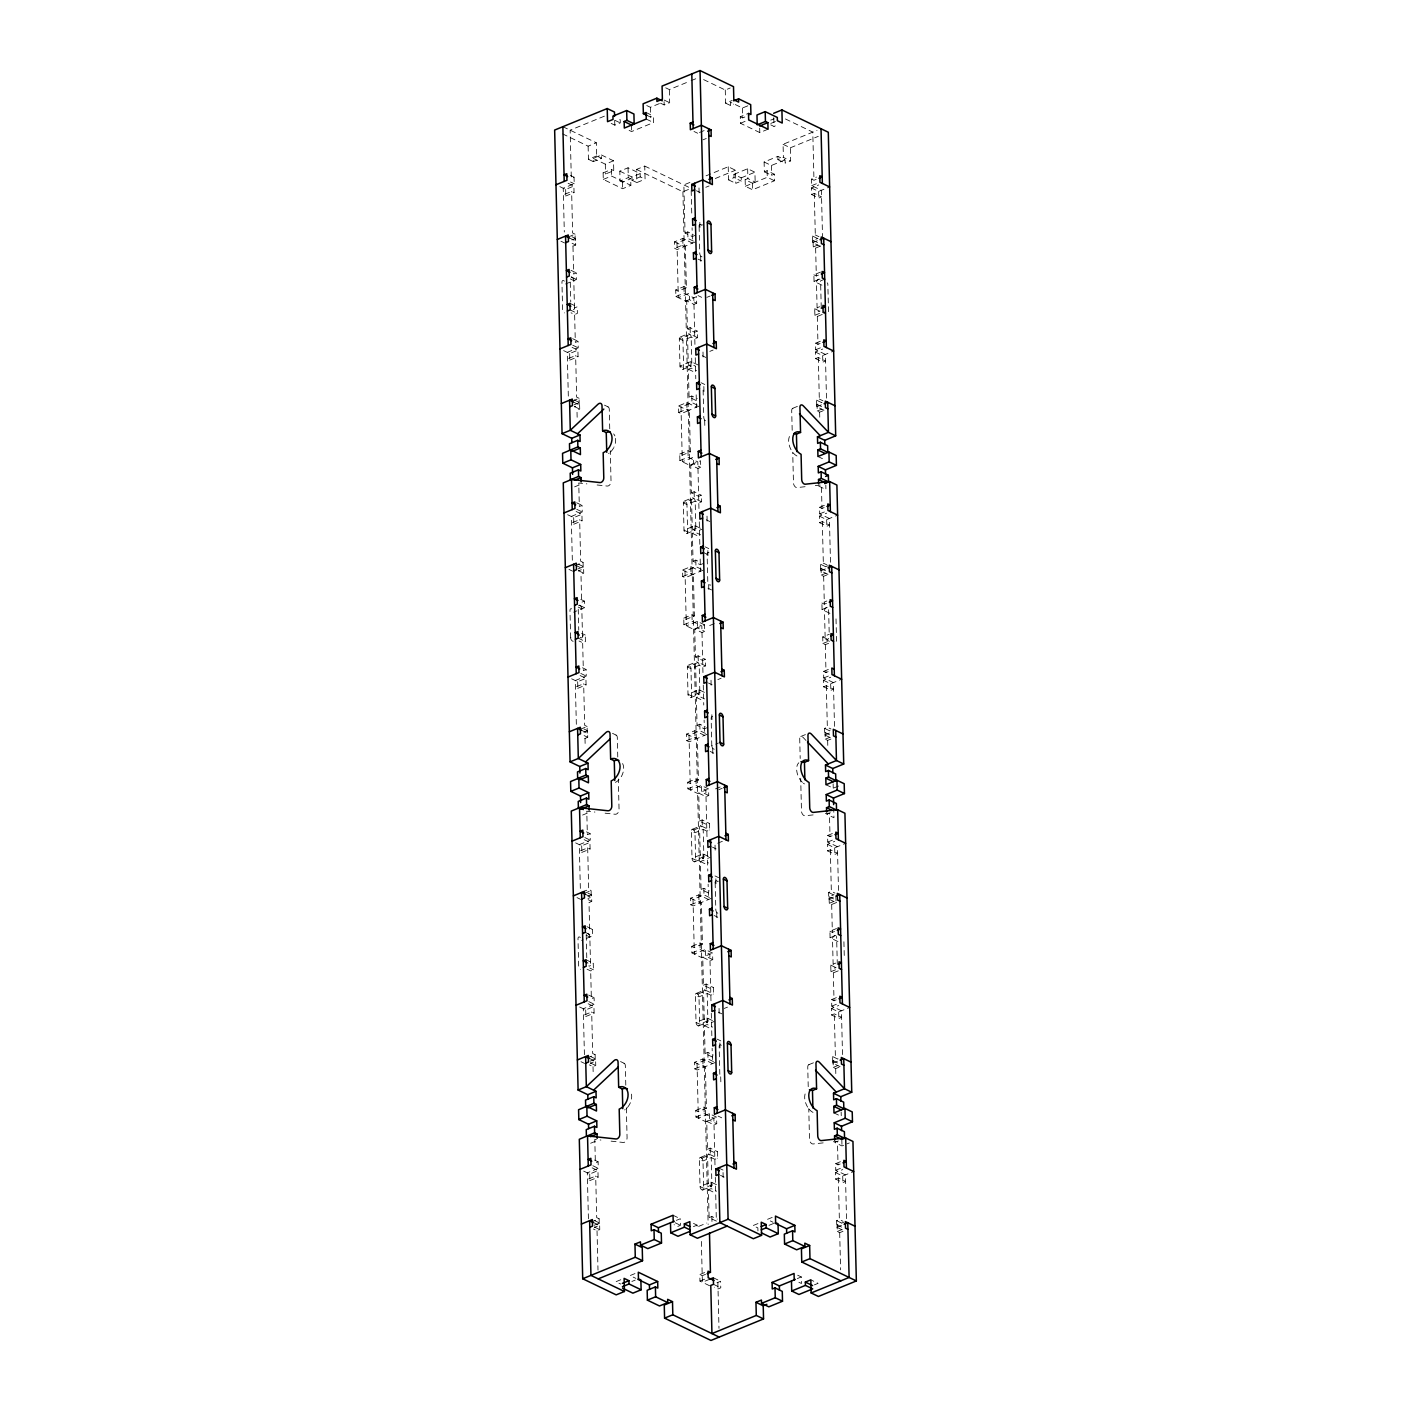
<?xml version="1.0" encoding="UTF-8"?>
<svg xmlns="http://www.w3.org/2000/svg" width="1411" height="1411" viewBox="0 0 1411 1411"><rect width="100%" height="100%" fill="white"/><g stroke="black" fill="none" stroke-linecap="round" stroke-linejoin="round"><path stroke-width="0.75" stroke-dasharray="5 3.75" d="M604.402 116.161L570.132 130.182L571.314 178.315L574.048 177.204L574.206 183.765L563.236 188.263L564.312 232.021M665.71 87.835L669.343 89.581L689.15 81.468M691.125 80.656L697.069 78.222M646.749 105.543L650.383 107.289L662.129 102.474M611.175 123.41L614.808 125.156L620.293 122.916L620.205 119.635L616.572 117.889M660.542 103.197L664.175 104.943L669.661 102.703L669.343 89.581M646.996 115.385L650.612 117.131L653.364 116.002L653.522 122.563L631.581 131.558L627.948 129.812M562.513 133.851L588.122 146.162L596.342 142.793L596.659 155.933L601.509 158.261L601.421 154.981L593.202 158.349L593.273 161.63L601.509 158.261M703.613 79.598L725.272 90.022L730.21 87.993M588.122 146.162L588.44 159.302L596.659 155.933M725.272 90.022L725.589 103.144L732.186 100.463M725.589 103.144L730.439 105.472L733.72 104.132M593.202 158.349L605.301 164.17L613.538 160.801L613.767 170.643L605.548 174.012L603.114 172.847L603.291 179.409L622.639 188.721L630.876 185.352L630.717 178.791L628.283 177.627L620.064 180.996L619.817 171.154L628.054 167.786L640.153 173.606L640.224 176.886L645.074 179.215L644.739 166.075L636.52 169.443L636.837 182.583L645.074 179.215M730.439 105.472L730.351 102.192L742.451 108.012L750.687 104.643M699.486 132.493L704.971 130.235M603.114 172.847L611.351 169.479L613.767 170.643M768.025 129.212L759.806 132.581L740.44 123.268L740.281 116.707L748.5 113.339M559.85 186.622L565.652 189.427L573.889 186.058L574.048 192.619L565.811 195.988L563.395 194.824L571.631 191.455L574.048 192.619M740.281 116.707L742.697 117.871L749.276 115.173M603.291 179.409L611.51 176.04L630.876 185.352M740.44 123.268L748.677 119.9M702.978 139.83L706.258 138.49M619.817 171.154L631.916 176.975L640.153 173.606M770.723 120.147L774.004 118.806M620.064 180.996L622.48 182.16L630.717 178.791M631.916 176.975L632.005 180.255L640.224 176.886M770.794 123.427L775.733 121.417M770.759 124.873L773.986 126.426L777.285 125.085M689.908 182.425L683.876 184.894L685.04 233.027L692.307 236.519L695.041 235.408M706.047 175.828L728.217 166.745L735.484 170.237L735.801 183.359L741.286 181.119L741.198 177.839L733.949 174.347L734.02 177.627L741.286 181.119M783.07 144.292L790.336 147.785L790.654 160.907L783.405 157.415L783.07 144.292L817.022 130.394M568.474 236.889L575.071 234.191L575.229 240.752L571.931 242.092M636.52 169.443L682.906 191.755L689.485 189.056M715.324 178.492L735.484 170.237M790.336 147.785L818.292 136.338M571.896 239.958L575.547 238.459L575.706 245.02L572.972 246.149L569.338 244.403M733.949 174.347L747.654 168.738L754.92 172.23L755.167 182.072L752.416 183.201L745.149 179.708L745.308 186.27L752.574 189.762L774.516 180.767L774.357 174.206L767.108 170.713L764.356 171.842L764.109 162L777.831 156.374L785.098 159.866L785.169 163.147L790.654 160.907M705.8 187.293L709.08 185.952M728.217 166.745L728.535 179.867L734.02 177.627M777.831 156.374L777.92 159.655L783.405 157.415M741.198 177.839L754.92 172.23M764.109 162L771.376 165.493L785.098 159.866M745.149 179.708L747.901 178.58L755.167 182.072M764.356 171.842L771.623 175.334L774.357 174.206M745.308 186.27L767.267 177.275L774.516 180.767M565.582 283.981L576.552 279.484L576.394 272.923L573.642 274.051L572.972 246.149M822.56 238.441L821.396 190.309L811.713 185.652L811.554 179.091L816.493 177.081M701.972 256.89A2.751 1.605 67.7 0 1 699.768 253.433L699.098 226.095L702.396 224.737M685.04 233.027L687.792 231.915L693.224 234.526M811.554 179.091L813.971 180.255L817.269 178.915M695.2 241.969L677.139 249.535L674.723 248.371L674.564 241.81L682.783 238.441L692.466 243.098L692.095 227.771M811.713 185.652L816.652 183.642M693.401 241.087L687.951 238.477L676.98 242.974L678.321 297.668L689.291 293.171L689.45 299.732L696.699 303.224L696.54 296.663L685.57 301.16L675.887 296.504L675.728 289.943L683.965 286.574L686.381 287.738L685.358 246.167L682.942 245.003L674.723 248.371M811.554 194.506L814.288 193.395L821.555 196.887L818.803 197.999L811.554 194.506L811.396 187.945L818.697 184.947M811.396 187.945L818.645 191.437L829.615 186.94M573.377 309.697A2.751 1.605 67.7 0 0 574.471 307.968L577.222 306.84L577.381 313.401L574.63 314.53L571.014 312.783M686.381 287.738L678.144 291.107L675.728 289.943M819.985 246.131L812.718 242.639L812.56 236.078L815.311 234.949L818.944 236.695M675.887 296.504L684.123 293.135L693.806 297.792L694.97 345.924M820.567 246.061L815.629 248.089L813.212 246.925L813.053 240.364L817.992 238.336M812.718 242.639L818.204 240.399M568.316 396.121L567.257 352.362L578.228 347.864L578.069 341.303L575.318 342.414L574.63 314.53M813.212 246.925L818.151 244.897M697.545 337.688L690.279 334.195L679.308 338.693L679.979 366.049A2.751 1.605 67.7 0 0 681.866 369.382A2.751 1.605 67.7 0 0 683.612 367.795L682.942 340.439A2.751 1.605 67.7 0 0 681.072 337.106A2.751 1.605 67.7 0 0 679.308 338.693L682.942 340.439L691.178 337.07L691.849 364.426A2.751 1.605 67.7 0 1 690.085 366.013A2.751 1.605 67.7 0 1 688.215 362.68L687.545 335.324A2.751 1.605 67.7 0 1 689.291 333.737A2.751 1.605 67.7 0 1 691.178 337.07L694.812 338.816L697.545 337.688L697.387 331.126L694.635 332.255L687.386 328.763L686.698 300.86L689.45 299.732M563.624 350.616L569.674 353.526L577.893 350.157L578.051 356.718L569.832 360.087L567.416 358.923L575.635 355.554L578.051 356.718M706.823 297.368L710.121 296.028M696.699 303.224L693.965 304.353L686.698 300.86M821.925 285.163L814.059 281.389L813.882 274.81L820.479 272.129M687.386 328.763L690.12 327.634L697.387 331.126M813.882 274.81L816.316 275.974L819.597 274.634M814.059 281.389L820.638 278.69M680.402 336.947L688.639 333.578M824.694 279.184L820.585 280.86L821.255 308.215M572.496 400.989L579.074 398.29L579.233 404.851L574.295 406.862M574.065 404.816L579.551 402.558L579.727 409.119L576.976 410.248L577.187 418.802M709.804 351.392L713.102 350.051M822.243 314.441L817.304 316.452L814.888 315.288L814.711 308.727L819.65 306.716M698.216 365.043L690.949 361.551L679.979 366.049L683.612 367.795L691.849 364.426L695.464 366.172M682.518 369.523L690.755 366.154M814.888 315.288L819.826 313.277M696.311 400.618L689.062 397.126L688.374 369.241L691.108 368.112L696.558 370.74M826.476 398.167L825.4 354.408L815.717 349.752L815.558 343.19L822.154 340.492M689.062 397.126L691.796 396.015L697.246 398.625M815.558 343.19L817.974 344.355L821.273 343.014M701.549 501.787L694.3 498.295L683.33 502.792L684 530.148A2.751 1.605 67.7 0 0 685.869 533.481A2.751 1.605 67.7 0 0 687.616 531.894L686.963 504.538A2.751 1.605 67.7 0 0 685.076 501.205A2.751 1.605 67.7 0 0 683.33 502.792L686.963 504.538L695.182 501.17L695.852 528.525A2.751 1.605 67.7 0 1 694.106 530.113A2.751 1.605 67.7 0 1 692.219 526.779L691.549 499.423A2.751 1.605 67.7 0 1 693.312 497.836A2.751 1.605 67.7 0 1 695.182 501.17L698.815 502.916L701.549 501.787L701.39 495.226L698.657 496.355L691.39 492.862L690.72 464.96L697.969 468.452L700.72 467.323L700.561 460.762L689.591 465.26L679.908 460.603L679.749 454.042L682.166 455.206L690.385 451.837L689.379 410.266L681.143 413.635L678.726 412.471L678.568 405.909L686.804 402.541L696.47 407.197L696.099 391.87M815.717 349.752L822.313 347.053M697.404 405.186L691.954 402.576L680.984 407.074L682.324 461.767L693.295 457.27L693.454 463.831L700.72 467.323M815.558 358.606L818.309 357.477L825.558 360.969L822.825 362.098L815.558 358.606L815.399 352.044L822.719 349.046M678.726 412.471L686.963 409.102L689.379 410.266M699.221 406.068L688.251 410.566L678.568 405.909M815.399 352.044L822.666 355.537L833.636 351.039M574.594 486.866L581.173 484.167M679.749 454.042L687.968 450.673L690.385 451.837M792.753 408.29L797.691 406.28M823.989 410.231L816.74 406.738L816.581 400.177L819.315 399.048L822.948 400.795M679.908 460.603L688.127 457.235L697.81 461.891L698.992 510.024M822.93 410.83L819.632 412.188L817.216 411.024L817.057 404.463L821.996 402.435M816.74 406.738L822.225 404.498M572.337 560.22L571.261 516.444L582.232 511.964L582.073 505.403L579.321 506.514L578.757 483.003L586.905 483.885M817.216 411.024L822.154 408.996M690.72 464.96L693.454 463.831M567.628 514.715L573.677 517.625L581.914 514.257L582.073 520.818L573.836 524.186L571.42 523.022L579.656 519.654L582.073 520.818M691.39 492.862L694.141 491.733L701.39 495.226M684.423 501.046L692.642 497.677M574.859 565.758L583.078 562.389L583.237 568.95L578.316 570.961M578.087 568.898L583.572 566.658L583.731 573.219L580.979 574.348L581.667 602.25L584.419 601.121L584.577 607.682L573.607 612.18M700.403 528.261L694.97 525.65L684 530.148L687.616 531.894L695.852 528.525L699.486 530.271L702.219 529.143M686.54 533.623L694.759 530.254M703.066 563.606L700.332 564.717L693.066 561.225L692.378 533.34L695.129 532.212L700.579 534.84M830.479 562.266L829.421 518.507L819.738 513.851L819.579 507.29L826.158 504.591M693.066 561.225L695.817 560.114L699.433 561.86M819.579 507.29L821.996 508.454L825.276 507.113M705.571 665.886L698.304 662.394L687.333 666.892L688.004 694.23A2.751 1.605 67.7 0 0 689.873 697.581A2.751 1.605 67.7 0 0 691.637 695.976L690.967 668.638A2.751 1.605 67.7 0 0 689.097 665.304A2.751 1.605 67.7 0 0 687.333 666.892L690.967 668.638L699.203 665.269L699.856 692.625A2.751 1.605 67.7 0 1 698.11 694.212A2.751 1.605 67.7 0 1 696.24 690.861L695.57 663.523A2.751 1.605 67.7 0 1 697.316 661.935A2.751 1.605 67.7 0 1 699.203 665.269L702.819 667.015L705.571 665.886L705.412 659.325L702.66 660.454L695.411 656.962L694.723 629.059L701.99 632.551L704.724 631.423L704.565 624.861L693.595 629.359L683.912 624.703L683.753 618.141L686.169 619.306L694.406 615.937L693.383 574.365L685.164 577.734L682.73 576.57L682.571 570.009L690.808 566.64L700.491 571.296L700.103 555.969M819.738 513.851L824.677 511.84M701.408 569.286L695.976 566.675L685.005 571.173L686.328 625.867L697.299 621.369L704.565 624.861M819.562 522.705L822.313 521.576L829.58 525.068L826.828 526.197L819.562 522.705L819.403 516.144L826.723 513.145M682.73 576.57L690.967 573.201L693.383 574.365M703.225 570.167L692.254 574.665L682.571 570.009M819.403 516.144L826.67 519.636L837.64 515.138M573.183 641.264A2.751 1.605 67.7 0 1 570.644 637.772L573.924 636.432M580.062 637.261A2.751 1.605 67.7 0 0 582.496 636.149L585.248 635.038L585.406 641.599L582.655 642.728L579.021 640.982M683.753 618.141L691.99 614.773L694.406 615.937M828.01 574.33L820.743 570.838L820.585 564.277L823.336 563.148L826.952 564.894M683.912 624.703L692.148 621.334L701.831 625.99L702.995 674.123M826.934 574.93L823.654 576.288L821.237 575.124L821.079 568.562L827.657 565.864M820.743 570.838L828.063 567.839M576.341 724.319L575.265 680.543L586.235 676.063L586.076 669.502L583.343 670.613L582.655 642.728M821.237 575.124L827.816 572.425M694.723 629.059L697.475 627.93L704.724 631.423M709.68 625.532L717 622.533M571.631 678.797L577.681 681.707L585.918 678.338L586.076 684.917L577.857 688.286L575.423 687.122L583.66 683.753L586.076 684.917M829.933 613.362L822.066 609.587L821.907 603.008L826.846 600.998M695.411 656.962L698.145 655.833L705.412 659.325M821.907 603.008L824.324 604.173L827.622 602.832M822.066 609.587L827.005 607.559M688.427 665.145L696.664 661.777M580.521 729.17L587.099 726.489L587.258 733.05L583.96 734.39M583.925 732.256L587.576 730.757L587.734 737.318L585.001 738.447L581.367 736.701M717.829 679.591L721.127 678.25M828.61 643.31L825.329 644.651L822.895 643.487L822.736 636.925L829.333 634.227M704.424 692.36L698.974 689.75L688.004 694.23L691.637 695.976L699.856 692.625L703.489 694.353M690.543 697.722L698.78 694.353M822.895 643.487L829.492 640.806M707.087 727.706L704.336 728.817L697.069 725.325L696.399 697.44L699.133 696.311L704.583 698.921M834.501 726.365L833.425 682.607L823.742 677.95L823.583 671.389L828.522 669.361M697.069 725.325L699.821 724.213L705.271 726.824M823.583 671.389L825.999 672.553L829.298 671.213M707.246 734.267L689.168 741.833L686.751 740.669L686.593 734.09L694.812 730.722L704.495 735.378L704.124 720.069M823.742 677.95L830.321 675.252M705.429 733.385L699.979 730.775L689.009 735.254L690.349 789.966L701.32 785.468L708.569 788.961L708.745 795.522L705.994 796.651L698.727 793.158L699.415 821.061L706.682 824.553L709.416 823.424L709.574 829.985L706.84 831.114L703.207 829.368A2.751 1.605 67.7 0 0 701.338 826.035A2.751 1.605 67.7 0 0 699.574 827.622L700.244 854.96A2.751 1.605 67.7 0 0 702.114 858.311A2.751 1.605 67.7 0 0 703.877 856.706L703.207 829.368L694.97 832.737L691.355 830.991A2.751 1.605 67.7 0 1 693.101 829.403A2.751 1.605 67.7 0 1 694.97 832.737L695.641 860.075A2.751 1.605 67.7 0 1 693.895 861.68A2.751 1.605 67.7 0 1 692.007 858.329L691.355 830.991L702.325 826.493L709.574 829.985M823.583 686.804L826.317 685.675L833.584 689.168L830.85 690.296L823.583 686.804L823.424 680.243L830.744 677.245M686.751 740.669L694.97 737.3L697.404 738.464L698.41 780.036L690.191 783.405L687.757 782.241L687.915 788.802L697.598 793.458L708.569 788.961M823.424 680.243L830.673 683.735L841.661 679.238M714.301 749.223A2.751 1.605 67.7 0 1 711.814 745.784L718.393 743.033M582.62 815.064L589.198 812.366M687.757 782.241L695.993 778.872L698.41 780.036M800.778 736.489L805.716 734.478M830.197 737.565L824.765 734.937L824.588 728.376L827.34 727.247L830.973 728.993M687.915 788.802L696.152 785.433L705.835 790.089L707.017 838.222M830.956 739.029L827.657 740.387L825.241 739.223L825.082 732.662L830.021 730.633M824.765 734.937L830.25 732.697M580.344 888.401L579.286 844.642L590.257 840.162L590.098 833.601L587.346 834.712L586.782 811.202L594.931 812.066M825.241 739.223L830.179 737.195M715.518 788.872L721.003 786.632M575.653 842.896L581.702 845.806L589.921 842.438L590.098 849.016L581.861 852.385L579.445 851.221L587.664 847.852L590.098 849.016M718.852 789.666L722.15 788.326M699.415 821.061L702.167 819.932L709.416 823.424M692.431 829.245L700.667 825.876M825.982 784.71L833.231 788.202L840.55 785.221M582.108 892.105L588.687 889.424L591.103 890.588L591.262 897.149L587.981 898.49M584.524 893.269L591.103 890.588M587.928 896.355L591.597 894.856L591.756 901.417L589.004 902.546L589.692 930.449L592.426 929.32L592.585 935.881L581.614 940.379M722.344 841.326L715.024 844.325L715.183 850.886M708.428 856.459L702.995 853.849L692.007 858.329L695.641 860.075L703.877 856.706L707.511 858.452L710.244 857.341M694.547 861.821L702.784 858.452M708.34 892.916L701.091 889.424L700.403 861.539L703.154 860.41L708.587 863.021M830.356 812.754L826.687 814.253L833.954 817.745L833.795 811.184M838.504 890.464L837.428 846.706L827.746 842.05L827.587 835.488L832.525 833.46M717.846 913.234A2.751 1.605 67.7 0 1 715.818 909.883L715.148 882.475L718.446 881.134M701.091 889.424L703.824 888.313L709.274 890.923M827.587 835.488L830.021 836.652L833.301 835.312M711.25 898.366L693.171 905.933L690.755 904.768L690.596 898.19L698.833 894.821L708.498 899.477L708.128 884.168M827.746 842.05L834.342 839.351M709.433 897.484L703.983 894.874L693.013 899.354L694.353 954.065L705.324 949.568L712.59 953.06L712.749 959.621L709.998 960.75L702.749 957.258L703.419 985.16L710.685 988.652L713.437 987.524L713.596 994.085L710.844 995.214L707.211 993.467A2.751 1.605 67.7 0 0 705.341 990.134A2.751 1.605 67.7 0 0 703.595 991.721L704.248 1019.059A2.751 1.605 67.7 0 0 706.135 1022.393A2.751 1.605 67.7 0 0 707.881 1020.806L707.211 993.467L698.992 996.836L695.358 995.09A2.751 1.605 67.7 0 1 697.105 993.503A2.751 1.605 67.7 0 1 698.992 996.836L699.662 1024.174A2.751 1.605 67.7 0 1 697.898 1025.762A2.751 1.605 67.7 0 1 696.029 1022.428L695.358 995.09L706.329 990.593L713.596 994.085M827.587 850.904L830.338 849.775L837.587 853.267L834.853 854.396L827.587 850.904L827.428 844.342L834.748 841.344M690.755 904.768L698.992 901.4L701.408 902.564L702.431 944.135L694.194 947.504L691.778 946.34L691.937 952.901L701.62 957.558L712.59 953.06M827.428 844.342L834.695 847.835L845.665 843.337M587.047 969.181L590.68 970.927L593.414 969.798L593.255 963.237L590.521 964.348A2.751 1.605 67.7 0 1 588.757 965.935M691.778 946.34L699.997 942.971L702.431 944.135M835.859 895.967L836.035 902.529L828.768 899.036L828.61 892.475L831.344 891.346L834.977 893.092M691.937 952.901L700.156 949.532L709.839 954.189L711.021 1002.321M836.617 902.458L831.679 904.486L829.245 903.322L829.086 896.743L834.024 894.733M828.768 899.036L834.254 896.796M584.419 1054.687L583.29 1008.742L594.26 1004.262L594.102 997.7L591.368 998.812L590.68 970.927M829.245 903.322L834.183 901.294M579.656 1006.995L585.706 1009.906L593.943 1006.537L594.102 1013.116L585.865 1016.484L583.448 1015.32L591.685 1011.952L594.102 1013.116M837.958 941.56L830.091 937.768L829.933 931.207L836.511 928.526M703.419 985.16L706.17 984.031L713.437 987.524M829.933 931.207L832.349 932.371L835.647 931.031M830.091 937.768L836.67 935.087M696.452 993.344L704.671 989.975M586.888 1058.056L595.125 1054.687L595.283 1061.248L590.345 1063.259M590.115 1061.195L595.601 1058.956L595.759 1065.517L593.026 1066.645L589.392 1064.899M724.196 1008.459L727.494 1007.119M838.275 970.839L833.337 972.849L830.92 971.685L830.762 965.124L835.7 963.113M712.449 1020.559L706.999 1017.948L696.029 1022.428L699.662 1024.174L707.881 1020.806L711.514 1022.552L714.266 1021.441M698.568 1025.92L706.788 1022.552M830.92 971.685L835.859 969.674M712.361 1057.015L705.094 1053.523L704.424 1025.638L707.158 1024.509L712.608 1027.12M842.508 1054.564L841.45 1010.805L831.767 1006.149L831.608 999.588L838.187 996.889M705.094 1053.523L707.846 1052.412L713.278 1055.022M831.608 999.588L834.024 1000.752L837.323 999.411M715.254 1062.465L697.193 1070.032L694.776 1068.868L694.6 1062.289L702.837 1058.92L712.52 1063.577L712.149 1048.267M831.767 1006.149L838.346 1003.45M713.437 1061.583L708.005 1058.973L697.034 1063.453L698.357 1118.165L709.345 1113.667L716.594 1117.159L716.753 1123.72L714.019 1124.849L706.752 1121.357L707.44 1149.259L714.689 1152.752L717.441 1151.623L717.599 1158.184L714.866 1159.313L711.232 1157.567A2.751 1.605 67.7 0 0 709.345 1154.233A2.751 1.605 67.7 0 0 707.599 1155.821L708.269 1183.159A2.751 1.605 67.7 0 0 710.139 1186.492A2.751 1.605 67.7 0 0 711.902 1184.905L711.232 1157.567L702.995 1160.936L699.362 1159.189A2.751 1.605 67.7 0 1 701.126 1157.602A2.751 1.605 67.7 0 1 702.995 1160.936L703.666 1188.274A2.751 1.605 67.7 0 1 701.92 1189.861A2.751 1.605 67.7 0 1 700.032 1186.528L699.362 1159.189L710.333 1154.692L717.599 1158.184M831.608 1015.003L834.342 1013.874L841.609 1017.366L838.857 1018.495L831.608 1015.003L831.449 1008.442L838.751 1005.443M694.776 1068.868L702.995 1065.499L705.412 1066.663L706.435 1108.235L698.198 1111.603L695.782 1110.439L695.94 1117.001L705.623 1121.657L716.594 1117.159M831.449 1008.442L838.698 1011.934L849.669 1007.436M590.627 1143.245L597.223 1140.564M695.782 1110.439L704.018 1107.071L706.435 1108.235M808.803 1064.688L813.741 1062.677M840.039 1066.628L832.772 1063.136L832.613 1056.574L835.365 1055.446L834.342 1013.874M695.94 1117.001L704.177 1113.632L713.86 1118.288L715.024 1166.421M838.981 1067.227L835.682 1068.586L833.266 1067.421L833.107 1060.843L838.046 1058.832M832.772 1063.136L838.257 1060.896M588.422 1218.787L587.293 1172.841L598.282 1168.361L598.105 1161.8L595.371 1162.911L594.789 1139.4L600.91 1140.053M833.266 1067.421L839.845 1064.723M706.752 1121.357L709.504 1120.228L716.753 1123.72M583.678 1171.095L589.727 1174.005L597.947 1170.636L598.105 1177.215L589.886 1180.566L587.47 1179.402L595.689 1176.051L598.105 1177.215M707.44 1149.259L710.174 1148.131L717.441 1151.623M700.456 1157.443L708.692 1154.075M590.892 1222.155L599.128 1218.787L599.287 1225.348L594.348 1227.358M594.119 1225.295L599.604 1223.055L599.763 1229.616L597.029 1230.745L593.396 1228.999M716.453 1184.658L711.003 1182.048L700.032 1186.528L703.666 1188.274L711.902 1184.905L715.518 1186.651M702.572 1190.02L710.809 1186.651M715.306 1177.356L716.365 1221.115L709.116 1217.622L708.428 1189.738L711.162 1188.609L716.612 1191.219M838.381 1140.952L834.712 1142.451L841.979 1145.944L849.299 1142.945M676.328 1220.374L680.314 1218.751L680.472 1225.312L677.739 1226.441L674.105 1224.695M846.529 1218.663L845.454 1174.904L835.771 1170.248L835.612 1163.687L840.55 1161.659M709.116 1217.622L711.85 1216.511L717.299 1219.122M835.612 1163.687L838.028 1164.851L841.326 1163.511M693.436 1226.635L697.087 1225.136L697.193 1229.51M698.621 1226.388L706.84 1223.02M835.771 1170.248L842.367 1167.55M835.612 1179.102L838.363 1177.973L845.612 1181.466L842.878 1182.594L835.612 1179.102L835.453 1172.541L842.773 1169.543M835.453 1172.541L842.72 1176.033L853.69 1171.536M635.003 1273.569L630.064 1275.579L635.885 1278.384M772.17 1217.428L767.231 1219.439L773.034 1222.243M620.805 1279.706L615.866 1281.735L620.717 1284.063M757.972 1223.566L753.033 1225.577L757.866 1227.905L757.954 1231.186M631.881 1281.47L635.162 1280.13M769.03 1225.33L775.627 1222.631M709.627 1285.756L699.962 1281.1L699.803 1274.539L704.724 1272.51M705.5 1274.345L702.219 1275.703L699.803 1274.539M842.226 1229.863L836.794 1227.235L836.635 1220.674L839.369 1219.545L843.002 1221.291M699.962 1281.1L706.541 1278.401M842.984 1231.327L839.686 1232.685L837.27 1231.521L837.111 1224.942L843.69 1222.261M709.698 1279.266L702.378 1282.264L701.355 1240.692M836.794 1227.235L842.279 1224.995M837.27 1231.521L843.849 1228.822M716.947 1282.758L720.615 1281.259L720.774 1287.82L718.023 1288.948L714.389 1287.202M797.321 1278.578L801.307 1276.955L801.466 1283.516L797.85 1281.77M814.429 1284.839L818.098 1283.34L810.831 1279.848M805.081 486.707L796.933 487.589A3.651 2.152 67.7 0 1 793.476 482.95L792.717 452.225M815.293 485.596L821.414 484.943L821.996 508.454M813.106 814.905L804.94 815.787A3.651 2.152 67.7 0 1 801.483 811.149L800.69 778.219M825.364 813.565L829.439 813.124L830.021 836.652M823.177 1142.875L812.965 1143.986A3.651 2.152 67.7 0 1 809.508 1139.347L808.768 1108.623M833.372 1141.764L837.464 1141.323L838.028 1164.851M597.1 484.978L607.277 486.072A3.651 2.487 -64.3 0 0 611.034 481.486L610.293 450.762M605.107 813.177L615.302 814.27A3.651 2.487 -64.3 0 0 619.059 809.685L618.318 778.96M611.104 1141.146L623.327 1142.469A3.651 2.487 -64.3 0 0 627.084 1137.883L626.325 1107.159M785.416 118.947L812.789 132.123L813.971 180.255M664.211 100.093L669.661 102.703M777.92 159.655L785.169 163.147M694.018 131.488L697.651 133.234M646.097 112.51L653.364 116.002M646.256 119.071L653.522 122.563M614.843 120.288L620.293 122.916M728.535 179.867L735.801 183.359M812.56 236.078L818.01 238.706M813.053 240.364L818.856 243.151M696.452 190.75L700.085 192.496M562.866 126.69L596.342 142.793M644.739 166.075L689.309 187.522M601.421 154.981L613.538 160.801M588.44 159.302L593.273 161.63M632.005 180.255L636.837 182.583M570.414 175.458L574.048 177.204M570.573 182.019L574.206 183.765M568.086 183.254L573.889 186.058M814.711 308.727L824.394 313.383M674.564 241.81L684.229 246.466M698.11 259.13L701.743 260.876M575.071 234.191L572.637 233.027L571.631 191.455M698.039 295.587L701.655 297.333M571.914 236.713L575.547 238.459M569.409 237.965L575.229 240.752M572.072 243.274L575.706 245.02M560.943 241.21L564.576 242.957M570.944 270.312L576.394 272.923M571.102 276.873L576.552 279.484M574.471 307.968L573.801 280.613L570.185 278.867L570.75 302.007M816.581 400.177L822.013 402.805M817.057 404.463L822.86 407.25M702.272 355.731L705.906 357.477M569.956 303.347L577.222 306.84M570.115 309.909L577.381 313.401M688.374 369.241L695.641 372.733M701.144 382.751L704.777 384.498M817.957 456.511L825.206 460.004M572.619 338.675L578.069 341.303M572.778 345.236L578.228 347.864M572.09 347.353L577.893 350.157M818.68 486.054L825.929 489.546L825.823 485.172M604.49 405.151L608.123 406.897M579.074 398.29L576.658 397.126L575.635 355.554M574.118 399.948L579.551 402.558M573.43 402.047L579.233 404.851M574.277 406.509L579.727 409.119M820.585 564.277L827.851 567.769M821.079 568.562L826.881 571.349M706.276 519.83L709.909 521.576M692.378 533.34L699.644 536.833M705.147 546.851L708.781 548.597M703.489 552.548L707.123 554.294L707.793 581.685A2.751 1.605 67.7 0 0 708.904 584.383A2.751 1.605 67.7 0 0 710.791 584.965M576.623 502.775L582.073 505.403M576.782 509.336L582.232 511.964M576.094 511.452L581.914 514.257M822.736 636.925L828.557 639.73M825.805 639.589L829.439 641.335M707.952 588.193L711.585 589.939M583.078 562.389L580.662 561.225L579.656 519.654M578.122 564.047L583.572 566.658M575.494 565.229L583.237 568.95M578.281 570.608L583.731 573.219M568.968 569.409L572.601 571.155M580.785 599.375L584.419 601.121M579.127 605.072L584.577 607.682M578.193 607.065L581.826 608.811L582.496 636.149M824.588 728.376L830.038 731.004M825.082 732.662L830.885 735.448M708.481 683.047L712.114 684.794M581.614 633.292L585.248 635.038M578.14 638.107L585.406 641.599M696.399 697.44L703.648 700.932M582.461 667.756L586.076 669.502M580.803 673.435L586.235 676.063M580.115 675.552L585.918 678.338M686.593 734.09L696.276 738.747M710.156 751.428L713.772 753.174M612.515 733.35L616.131 735.096M587.099 726.489L584.683 725.325L583.66 683.753M583.942 729.011L587.576 730.757M581.455 730.245L587.258 733.05M584.101 735.572L587.734 737.318M708.745 795.522L701.479 792.03L701.32 785.468M828.61 892.475L834.06 895.085M829.086 896.743L834.906 899.548M712.484 847.147L716.118 848.893M700.403 861.539L707.669 865.031M714.989 875.914L718.622 877.66M586.465 831.855L590.098 833.601M584.807 837.534L590.257 840.162M584.119 839.651L589.921 842.438M830.762 965.124L836.564 967.928M690.596 898.19L700.279 902.846M714.16 915.527L717.793 917.273M587.964 893.11L591.597 894.856M585.459 894.345L591.262 897.149M588.122 899.671L591.756 901.417M712.749 959.621L705.482 956.129L705.324 949.568M576.993 897.608L580.609 899.354M586.994 926.692L592.426 929.32M585.336 932.389L592.585 935.881M586.323 934.417A2.751 1.605 67.7 0 0 586.218 935.264L589.851 937.01L590.521 964.348L586.888 962.602M832.613 1056.574L838.063 1059.185M833.107 1060.843L838.91 1063.647M718.322 1012.128L721.938 1013.874M586.006 959.745L593.255 963.237M589.798 968.052L593.414 969.798M704.424 1025.638L711.673 1029.13M717.176 1039.149L720.809 1040.895M588.652 995.072L594.102 997.7M833.989 1112.909L841.256 1116.401L841.15 1112.027M588.81 1001.634L594.26 1004.262M588.14 1003.75L593.943 1006.537M694.6 1062.289L704.283 1066.945M620.523 1061.548L624.156 1063.294M595.125 1054.687L592.691 1053.523L591.685 1011.952M718.093 1116.083L721.709 1117.829M590.151 1056.345L595.601 1058.956M589.463 1058.444L595.283 1061.248M590.309 1062.906L595.759 1065.517M580.997 1061.707L584.63 1063.453M836.635 1220.674L843.884 1224.166M718.534 1167.902L724.337 1170.707M837.111 1224.942L842.914 1227.746M720.51 1175.345L724.143 1177.091M708.428 1189.738L715.694 1193.23M594.49 1160.054L598.105 1161.8M592.832 1165.733L598.282 1168.361M592.144 1167.849L597.947 1170.636M693.471 1223.39L697.087 1225.136M673.047 1215.259L680.314 1218.751M797.674 1275.209L801.307 1276.955M675.022 1222.684L680.472 1225.312M599.128 1218.787L596.712 1217.622L595.689 1176.051M594.172 1220.427L599.604 1223.055M713.349 1277.766L720.615 1281.259M593.484 1222.543L599.287 1225.348M594.331 1227.006L599.763 1229.616M713.507 1284.327L720.774 1287.82M805.998 740.475L803.035 737.336A3.651 2.152 67.7 0 0 799.72 738.729L800.196 758.483M828.522 311.708L827.851 284.352A2.751 1.87 -64.3 0 0 827.199 282.853M836.017 618.865L836.529 639.906A2.751 1.87 -64.3 0 1 835.982 641.882M844.254 955.476L843.884 940.749A2.751 1.87 -64.3 0 0 843.249 939.25M818.645 191.437L818.803 197.999M822.666 355.537L822.825 362.098M826.67 519.636L826.828 526.197M829.174 632.199L828.61 609.058A2.751 1.87 -64.3 0 0 828.433 608.212M830.673 683.735L830.85 690.296M833.125 783.828L833.231 788.202M834.695 847.835L834.853 854.396M837.305 964.613L836.635 937.257A2.751 1.87 -64.3 0 0 836.458 936.41M838.698 1011.934L838.857 1018.495M841.82 1139.382L841.979 1145.944M842.72 1176.033L842.878 1182.594M814.288 193.395L815.311 234.949M815.629 248.089L816.316 275.974M817.304 316.452L817.974 344.355M818.309 357.477L819.315 399.048M819.632 412.188L819.791 418.591M822.313 521.576L823.336 563.148M823.654 576.288L824.324 604.173M825.329 644.651L825.999 672.553M826.317 685.675L827.34 727.247M827.657 740.387L827.816 746.789M830.338 849.775L831.344 891.346M831.679 904.486L832.349 932.371M833.337 972.849L834.024 1000.752M835.682 1068.586L835.841 1074.988M838.363 1177.973L839.369 1219.545M839.686 1232.685L840.603 1269.865M792.188 430.284L791.694 410.53A3.651 2.152 67.7 0 1 795.01 409.155M808.221 1086.682L807.745 1066.928A3.651 2.152 67.7 0 1 811.043 1065.534M773.775 117.677L773.986 126.426M771.376 165.493L771.623 175.334M767.108 170.713L767.267 177.275M759.682 128.207L759.806 132.581M752.416 183.201L752.574 189.762M747.654 168.738L747.901 178.58M742.451 108.012L742.697 117.871M698.992 187.928L699.15 194.489M699.838 222.391L699.997 228.952M700.667 256.308L700.826 262.869M702.995 352.027L703.154 358.588M703.842 386.491L704.001 393.052M704.671 420.407L704.83 426.969M707.017 516.126L707.176 522.687M707.846 550.59L708.005 557.151M708.675 584.507L708.833 591.068M711.021 680.225L711.179 686.787M711.867 714.689L712.026 721.25M712.696 748.606L712.855 755.167M715.871 878.788L716.03 885.35M716.7 912.705L716.859 919.267M719.046 1008.424L719.204 1014.985M719.892 1042.888L720.051 1049.449M720.704 1076.805L720.88 1083.366M723.049 1172.523L723.208 1179.085M711.797 745.731L711.144 718.375A2.751 1.605 67.7 0 1 712.555 716.682M691.178 190.573L691.778 214.648M695.27 357.741L695.782 378.748M699.274 521.841L699.856 545.263M703.26 685.058L703.754 705.024M707.334 851.344L707.811 871.046M711.285 1013.257L711.885 1037.544M717.864 1282.387L718.993 1328.333M687.792 231.915L687.951 238.477M690.12 327.634L690.279 334.195M690.949 361.551L691.108 368.112M691.796 396.015L691.954 402.576M694.141 491.733L694.3 498.295M694.97 525.65L695.129 532.212M695.817 560.114L695.976 566.675M697.299 621.369L697.475 627.93M698.145 655.833L698.304 662.394M698.974 689.75L699.133 696.311M699.821 724.213L699.979 730.775M702.167 819.932L702.325 826.493M702.995 853.849L703.154 860.41M703.824 888.313L703.983 894.874M706.17 984.031L706.329 990.593M706.999 1017.948L707.158 1024.509M707.846 1052.412L708.005 1058.973M709.345 1113.667L709.504 1120.228M710.174 1148.131L710.333 1154.692M711.003 1182.048L711.162 1188.609M711.85 1216.511L712.008 1223.072M682.906 191.755L708.146 1224.483M682.783 238.441L682.942 245.003M683.965 286.574L684.123 293.135M686.804 402.541L686.963 409.102M687.968 450.673L688.127 457.235M690.808 566.64L690.967 573.201M691.99 614.773L692.148 621.334M694.812 730.722L694.97 737.3M695.993 778.872L696.152 785.433M698.833 894.821L698.992 901.4M699.997 942.971L700.156 949.532M702.837 1058.92L702.995 1065.499M704.018 1107.071L704.177 1113.632M664.087 101.663L664.175 104.943M650.383 107.289L650.612 117.131M631.423 124.997L631.581 131.558M628.054 167.786L628.283 177.627M622.48 182.16L622.639 188.721M614.685 120.782L614.808 125.156M611.351 169.479L611.51 176.04M605.301 164.17L605.548 174.012M609.746 428.821L609.27 409.084A3.651 2.487 -64.3 0 0 605.354 407.638M617.771 757.019L617.295 737.265A3.651 2.487 -64.3 0 0 613.379 735.837M625.796 1085.218L625.32 1065.464A3.651 2.487 -64.3 0 0 621.404 1064.035M585.001 738.447L585.212 747.001M587.664 847.852L588.687 889.424M593.026 1066.645L593.22 1075.2M597.029 1230.745L597.999 1270.129M578.245 609.164L578.757 630.206M586.218 935.264L586.782 958.404M565.652 189.427L565.811 195.988M569.674 353.526L569.832 360.087M573.677 517.625L573.836 524.186M577.681 681.707L577.857 688.286M581.702 845.806L581.861 852.385M585.706 1009.906L585.865 1016.484M589.727 1174.005L589.886 1180.566M570.644 637.772L569.973 610.434A2.751 1.605 67.7 0 1 571.72 608.846M715.148 882.422L715.148 882.475A2.751 1.605 67.7 0 1 716.047 880.781A2.751 1.605 67.7 0 1 717.864 881.716M707.123 554.223L707.123 554.294A2.751 1.605 67.7 0 1 709.045 552.795M699.098 226.042L699.098 226.095A2.751 1.605 67.7 0 1 700.085 224.367A2.751 1.605 67.7 0 1 701.972 225.548M571.261 277.12A2.751 1.605 67.7 0 1 573.801 280.613M578.686 605.584A2.751 1.605 67.7 0 1 580.644 605.989A2.751 1.605 67.7 0 1 581.826 608.811M587.311 933.518A2.751 1.605 67.7 0 1 589.851 937.01M580.415 937.539A2.751 1.605 67.7 0 0 577.999 938.632L578.651 965.971A2.751 1.605 67.7 0 0 580.538 969.304M564.382 281.142A2.751 1.605 67.7 0 0 561.948 282.235L562.619 309.591A2.751 1.605 67.7 0 0 564.488 312.925M835.982 935.758A2.751 1.87 -64.3 0 0 832.508 938.932L833.178 966.288A2.751 1.87 -64.3 0 0 836.053 967.435M827.252 607.294A2.751 1.87 -64.3 0 0 824.5 610.751L825.153 638.089A2.751 1.87 -64.3 0 0 828.716 638.389M819.95 279.36A2.751 1.87 -64.3 0 0 816.475 282.553L817.145 309.891A2.751 1.87 -64.3 0 0 820.003 311.037M631.475 1094.125A12.188 8.29 -64.3 0 1 627.877 1106.947M627.366 1107.529A12.188 8.29 -64.3 0 1 626.308 1108.605M625.196 1109.522A12.188 8.29 -64.3 0 1 624.614 1109.928M613.609 433.9A12.188 8.29 -64.3 0 1 614.879 435.893M615.549 438.398A12.188 8.29 -64.3 0 1 613.944 447.234M613.573 447.94A12.188 8.29 -64.3 0 1 610.275 452.208M609.146 453.143A12.188 8.29 -64.3 0 1 608.564 453.531M622.621 763.545A12.188 8.29 -64.3 0 1 615.408 782.399M705.5 420.778A2.751 1.605 67.7 0 1 703.789 417.585L703.119 390.194A2.751 1.605 67.7 0 1 705.5 389.048M721.374 1045.286A2.751 1.605 67.7 0 0 719.151 1046.574L719.822 1073.983A2.751 1.605 67.7 0 0 721.374 1077.069M813.001 1112.397A12.188 7.143 67.7 0 1 808.044 1107.758M807.621 1107.124A12.188 7.143 67.7 0 1 806.175 1091.708M804.464 783.916A12.188 7.143 67.7 0 1 803.406 783.228M802.383 782.364A12.188 7.143 67.7 0 1 798.82 762.769M796.968 456A12.188 7.143 67.7 0 1 789.578 446.405A12.188 7.143 67.7 0 1 790.142 435.311"/><path stroke-width="1.5" d="M577.558 433.777L603.82 409.084M585.565 761.975L610.293 738.729M593.59 1090.156L618.318 1066.928M614.579 116.407L614.473 112.033L607.224 108.541L554.646 130.059L562.054 433.653L571.737 438.31L579.974 434.941L580.133 441.502L577.716 440.338L569.48 443.707L569.638 450.268M733.649 100.851L738.588 98.823L738.659 102.103L733.826 99.775L733.508 86.653L700.032 70.55L662.076 86.089L662.394 99.211L656.909 101.451L656.838 98.17L643.116 103.797L643.363 113.638L646.996 115.385M643.363 113.638L646.097 112.51L646.256 119.071L624.315 128.066L624.156 121.505L631.423 124.997L634.156 123.868L633.927 114.026L626.66 110.534L612.938 116.143L613.027 119.424L607.541 121.663L607.224 108.541M624.156 121.505L626.907 120.376L634.156 123.868M708.781 135.297L711.197 136.461L711.038 129.9L701.373 125.244L690.385 129.741L690.226 123.18L692.977 122.052M555.987 184.77L566.957 180.273L566.799 173.712L564.047 174.823L567.681 176.569M707.758 131.258L711.038 129.9M773.669 113.303L781.906 109.935L782.223 123.057L777.39 120.729L777.302 117.448L765.203 111.628L756.984 114.996L757.213 124.856L765.45 121.487L767.866 122.651L768.025 129.212L748.677 119.9L748.5 113.339L750.934 114.503L750.687 104.643L738.588 98.823M759.629 126.02L767.866 122.651M557.31 239.464L568.28 234.967L568.457 241.528L565.705 242.657M694.635 189.885L691.884 190.996L691.725 184.435L702.696 179.955L712.379 184.612L712.22 178.033L709.804 176.869M708.922 179.391L712.22 178.033M695.482 224.349L692.73 225.46L692.572 218.899L695.306 217.77M566.552 277.12L569.286 275.992L569.127 269.43L566.393 270.559L570.009 272.305M818.909 178.245L822.207 176.886L819.773 175.722L819.95 182.284L829.615 186.94M696.311 258.248L693.559 259.377L693.401 252.816L696.134 251.687M567.381 311.037L570.115 309.909L569.956 303.347L567.222 304.476L570.838 306.222M712.802 299.397L715.218 300.561L715.06 293.999L705.377 289.343L694.406 293.841L694.247 287.28L696.981 286.151M820.038 239.658L823.707 238.159L826.37 347.547M559.991 348.87L570.961 344.372L570.802 337.811L568.051 338.922L571.684 340.668M711.761 295.358L715.06 293.999M821.255 273.963L824.535 272.605L822.119 271.441L822.278 278.02L824.694 279.184M561.331 403.564L572.302 399.066L572.46 405.627L569.709 406.756M698.639 353.985L695.905 355.096L695.746 348.535L706.717 344.055L716.4 348.711L716.224 342.132L713.807 340.968M712.943 343.49L716.224 342.132M821.255 308.215L825.364 306.522L822.948 305.358L823.107 311.919L825.523 313.083M562.054 433.653L570.291 430.284L598.105 404.146A3.651 2.487 -64.3 0 1 602.003 405.592L602.62 430.849A12.188 8.29 -64.3 0 1 612.039 438.045A12.188 8.29 -64.3 0 1 603.167 452.737L603.785 477.994A3.651 2.487 -64.3 0 1 600.028 482.58L571.49 479.511L563.271 482.879L570.079 761.852L579.762 766.508L587.999 763.139L588.158 769.7L585.724 768.536L577.505 771.905L577.663 778.466L580.08 779.63L588.316 776.262L588.475 782.823L578.792 778.166L570.555 781.535L570.802 791.377L580.485 796.033L588.704 792.665L588.881 799.226L586.447 798.062L578.228 801.43L578.387 808.009L580.803 809.173L589.04 805.804L589.145 810.179M699.486 388.448L696.734 389.559L696.575 382.998L699.327 381.87M822.913 342.344L826.211 340.986L823.795 339.822L823.953 346.383L833.636 351.039M580.697 464.466L571.014 459.81L570.767 449.968L580.45 454.624L580.291 448.063L577.875 446.899L562.548 453.337L562.777 463.178L572.46 467.835L580.697 464.466L580.856 471.027L578.439 469.863L570.203 473.232L570.361 479.811L578.598 476.442L581.015 477.606L581.12 481.98M572.055 451.432L580.291 448.063M562.777 463.178L571.014 459.81M700.315 422.348L697.563 423.476L697.404 416.915L700.156 415.786M574.436 480.287L581.015 477.606M716.806 463.496L719.222 464.66L719.063 458.099L709.38 453.442L698.41 457.94L698.251 451.379L701.002 450.25M824.059 403.758L827.71 402.258L828.451 432.33L835.7 435.823L828.292 132.246L781.906 109.935M563.994 512.969L574.965 508.471L574.806 501.91L572.072 503.021L575.706 504.768M715.765 459.457L719.063 458.099M793.846 433.442A12.188 7.143 67.7 0 1 796.439 434.112L800.548 432.436L799.931 407.162A3.651 2.152 67.7 0 1 803.229 405.786L828.451 432.33L817.463 436.828L817.639 443.389L820.373 442.26L827.64 445.753L827.798 452.331L820.532 448.839L817.798 449.95L817.957 456.511L828.927 452.031L836.194 455.524L836.423 465.365L825.453 469.863L818.186 466.371L818.362 472.932L821.096 471.803L828.363 475.295L828.522 481.856L821.255 478.364L818.521 479.493L818.627 483.867M817.463 436.828L824.73 440.32L835.7 435.823M565.335 567.663L576.305 563.165L576.464 569.727L573.73 570.855M702.66 518.084L699.909 519.195L699.75 512.634L710.721 508.154L720.404 512.81L720.245 506.232L717.829 505.067M716.947 507.59L720.245 506.232M818.186 466.371L829.174 461.873L836.423 465.365M825.611 476.424L828.363 475.295M824.712 483.585L828.01 482.245M703.489 552.548L700.756 553.659L700.597 547.098L703.331 545.969M574.577 605.319L577.311 604.19L577.152 597.629L574.4 598.758L578.034 600.504M826.934 506.426L830.215 505.085L827.798 503.921L827.957 510.482L837.64 515.138M704.318 586.447L701.584 587.576L701.426 581.015L704.16 579.886M575.406 639.236L578.14 638.107L577.981 631.546L575.229 632.657L578.863 634.403A2.751 1.605 67.7 0 0 579.021 635.373M720.809 627.595L723.243 628.759L723.067 622.198L713.402 617.542L702.431 622.039L702.255 615.478L705.006 614.349M828.063 567.839L831.714 566.358L834.395 675.746M568.016 677.051L578.986 672.571L578.827 666.01L576.076 667.121L579.709 668.867M719.786 623.556L723.067 622.198M829.262 602.162L832.561 600.804L830.144 599.64L830.303 606.219L832.719 607.383M569.338 731.762L580.327 727.265L580.485 733.826L577.734 734.955M706.664 682.183L703.913 683.294L703.754 676.733L714.724 672.253L724.407 676.91L724.249 670.331L721.832 669.167M720.968 671.689L724.249 670.331M830.656 635.85L833.39 634.721L830.973 633.557L831.132 640.118L833.548 641.282M570.079 761.852L578.316 758.483L606.13 732.344A3.651 2.487 -64.3 0 1 610.028 733.773L610.646 759.047A12.188 8.29 -64.3 0 1 620.064 766.244A12.188 8.29 -64.3 0 1 611.192 780.936L611.81 806.192A3.651 2.487 -64.3 0 1 608.035 810.778L579.515 807.709L571.279 811.078L578.104 1090.033L587.787 1094.689L596.006 1091.32L596.165 1097.899L593.749 1096.735L585.53 1100.104L585.688 1106.665M707.511 716.629L704.759 717.758L704.6 711.197L707.352 710.068M577.663 778.466L585.9 775.098L588.316 776.262M570.802 791.377L579.039 788.008L588.704 792.665M708.34 750.546L705.588 751.675L705.429 745.114L708.181 743.985M578.387 808.009L586.606 804.64L589.04 805.804M724.831 791.694L727.247 792.859L727.088 786.297L717.405 781.641L706.435 786.139L706.276 779.577L709.01 778.449M572.019 841.15L582.99 836.67L582.831 830.109L580.097 831.22L583.713 832.966M723.79 787.655L727.088 786.297M800.919 761.728A12.188 7.143 67.7 0 1 804.446 762.31L808.574 760.635L807.956 735.36A3.651 2.152 67.7 0 1 811.254 733.967L836.458 760.529L843.725 764.021L836.899 485.067L829.65 481.574L805.152 484.22A3.651 2.152 67.7 0 1 801.695 479.581L801.078 454.307A12.188 7.143 67.7 0 1 792.753 439.491A12.188 7.143 67.7 0 1 800.548 432.436M826.634 812.066L826.529 807.692L829.28 806.563L836.547 810.055L836.37 803.494L829.121 800.002L826.37 801.131L826.211 794.569L833.478 798.062L844.448 793.564L844.201 783.722L836.952 780.23L825.982 784.71L825.805 778.149L833.072 781.641L835.823 780.53L835.665 773.951L828.398 770.459L825.647 771.588L825.488 765.027L836.458 760.529L835.735 730.457M825.488 765.027L832.755 768.519L843.725 764.021M825.805 778.149L828.557 777.038L835.823 780.53M573.36 895.862L584.33 891.364L584.489 897.925L581.755 899.054M710.668 846.283L707.934 847.394L707.775 840.833L718.746 836.335L728.429 840.991L728.27 834.43L725.836 833.266M724.972 835.788L728.27 834.43M826.211 794.569L837.182 790.072L844.448 793.564M711.514 880.729L708.781 881.857L708.604 875.296L711.356 874.167M582.584 933.518L585.336 932.389L585.177 925.828L582.426 926.956L586.059 928.703M834.959 834.624L838.24 833.284L835.823 832.12L835.982 838.681L845.665 843.337M712.343 914.645L709.61 915.774L709.433 909.213L712.185 908.084M583.413 967.435L586.165 966.306L586.006 959.745L583.254 960.856L586.888 962.602M728.834 955.794L731.251 956.958L731.092 950.397L721.409 945.74L710.438 950.238L710.28 943.677L713.031 942.548M836.088 896.038L839.739 894.539L842.42 1003.944M576.023 1005.249L587.011 1000.769L586.835 994.208L584.101 995.319L587.734 997.066M727.811 951.755L731.092 950.397M837.287 930.36L840.586 929.002L838.169 927.838L838.328 934.399L840.744 935.564M577.364 1059.961L588.334 1055.463L588.493 1062.024L585.759 1063.153M714.689 1010.382L711.938 1011.493L711.779 1004.932L722.749 1000.434L732.432 1005.091L732.274 998.529L729.857 997.365M728.976 999.888L732.274 998.529M838.663 964.048L841.415 962.919L838.998 961.755L839.157 968.316L841.573 969.48M578.104 1090.033L586.341 1086.664L614.138 1060.543A3.651 2.487 -64.3 0 1 618.053 1061.972L618.671 1087.246A12.188 8.29 -64.3 0 1 628.089 1094.442A12.188 8.29 -64.3 0 1 619.2 1109.134L619.817 1134.391A3.651 2.487 -64.3 0 1 616.06 1138.977L587.54 1135.908L588.264 1165.98M715.536 1044.828L712.784 1045.957L712.626 1039.396L715.359 1038.267M838.963 998.723L842.261 997.383L839.827 996.219L839.986 1002.78L849.669 1007.436M596.73 1120.863L587.047 1116.207L586.817 1106.365L596.5 1111.021L596.342 1104.46L593.908 1103.296L578.581 1109.734L578.827 1119.576L588.51 1124.232L596.73 1120.863L596.888 1127.424L594.472 1126.26L586.253 1129.629L586.412 1136.19M588.105 1107.829L596.342 1104.46M578.827 1119.576L587.047 1116.207M716.347 1078.745L713.613 1079.874L713.455 1073.312L716.188 1072.184M597.17 1138.377L597.047 1133.985L594.631 1132.821L579.304 1139.277L582.708 1278.754L616.184 1294.857L624.42 1291.488L624.103 1278.366L628.936 1280.694L629.024 1283.975L641.123 1289.795L640.876 1279.953L638.46 1278.789L638.301 1272.211L657.667 1281.523L657.826 1288.102L655.392 1286.92L647.173 1290.289L647.402 1300.148L659.501 1305.969L667.738 1302.6L667.65 1299.319L672.5 1301.648L672.818 1314.77L719.204 1337.081M590.468 1136.684L597.047 1133.985M732.856 1119.893L735.272 1121.057L735.113 1114.496L725.43 1109.84L714.46 1114.337L714.301 1107.776L717.035 1106.647M840.092 1060.137L843.743 1058.638L844.483 1088.728L851.75 1092.22L844.924 813.247L837.675 809.755L813.177 812.419A3.651 2.152 67.7 0 1 809.72 807.78L809.103 782.505A12.188 7.143 67.7 0 1 800.76 767.69A12.188 7.143 67.7 0 1 808.574 760.635M580.044 1169.349L591.015 1164.869L590.856 1158.308L588.105 1159.419L591.738 1161.165M731.815 1115.836L735.113 1114.496M809.403 1089.856A12.188 7.143 67.7 0 1 812.471 1090.509L816.581 1088.833L815.964 1063.559A3.651 2.152 67.7 0 1 819.28 1062.166L844.483 1088.728L833.513 1093.225L833.672 1099.786L836.423 1098.658L843.672 1102.15L843.831 1108.711L836.582 1105.219L833.83 1106.347L833.989 1112.909L844.96 1108.429L852.226 1111.921L852.473 1121.763L841.503 1126.26L834.236 1122.768L834.395 1129.329L837.146 1128.2L844.395 1131.693L844.554 1138.254L837.305 1134.761L834.554 1135.89L834.659 1140.264M833.513 1093.225L840.78 1096.717L851.75 1092.22M581.385 1224.06L592.355 1219.563L592.514 1226.124L589.763 1227.253M718.693 1174.481L715.959 1175.592L715.8 1169.031L726.771 1164.534L736.436 1169.19L736.277 1162.629L733.861 1161.465M732.997 1163.987L736.277 1162.629M834.236 1122.768L845.207 1118.27L852.473 1121.763M634.968 1244.096L642.234 1247.589L642.552 1260.728L635.285 1257.236L634.968 1244.096L640.453 1241.856L640.541 1245.137L647.79 1248.629L661.512 1243.02L661.265 1233.179L654.016 1229.687L651.265 1230.798L651.106 1224.237L673.047 1215.259L673.206 1221.82M651.106 1224.237L658.373 1227.729L674.335 1221.203M689.873 1229.792L684.423 1227.164L684.353 1223.884L689.838 1221.644L690.155 1234.766L697.422 1238.258L727.124 1226.106M640.541 1245.137L654.245 1239.528L661.512 1243.02M670.472 1222.949L670.719 1232.791L684.423 1227.164M842.967 1162.823L846.265 1161.482L843.849 1160.318L844.007 1166.879L853.69 1171.536M689.732 1231.468L677.968 1236.283L670.719 1232.791M582.708 1278.754L635.285 1257.236M690.155 1234.766L728.094 1219.245L761.57 1235.348L761.252 1222.208L766.102 1224.536L766.173 1227.817L778.272 1233.655L778.043 1223.796L775.627 1222.631L775.45 1216.07L794.816 1225.383L794.975 1231.944L792.559 1230.78L784.322 1234.149L784.569 1244.008L796.668 1249.811L804.887 1246.442L804.817 1243.162L809.649 1245.49L809.967 1258.63L856.354 1280.941L852.95 1141.446L845.683 1137.954L821.202 1140.617A3.651 2.152 67.7 0 1 817.745 1135.978L817.128 1110.704A12.188 7.143 67.7 0 1 808.785 1095.888A12.188 7.143 67.7 0 1 816.581 1088.833M598.211 1278.877L642.552 1260.728M622.357 1283.375L628.936 1280.694M761.164 1226.565L766.102 1224.536M622.427 1286.673L629.024 1283.975M761.235 1229.845L766.173 1227.817M761.57 1235.348L753.351 1238.717L719.875 1222.614L718.534 1167.902M637.807 1279.318L649.43 1284.892L657.667 1281.523M774.974 1223.161L786.58 1228.752L794.816 1225.383M641.123 1289.795L632.886 1293.164L622.516 1288.172M778.272 1233.655L770.053 1237.024L761.411 1232.861M707.158 1273.674L710.438 1272.334L709.486 1232.949M647.402 1300.148L655.639 1296.78L667.738 1302.6M784.569 1244.008L792.806 1240.639L804.887 1246.442M709.698 1279.266L713.349 1277.766L713.507 1284.327L710.774 1285.456L711.938 1333.589L756.296 1315.44L763.545 1318.932L763.228 1305.792L755.961 1302.3L756.296 1315.44M844.095 1224.237L847.764 1222.737L849.105 1277.449L811.149 1292.97L810.831 1279.848L805.346 1282.088L805.416 1285.386L812.683 1288.878L798.961 1294.487L791.712 1290.994L791.465 1281.153M672.5 1301.648L664.264 1305.016L664.581 1318.139L710.968 1340.45L763.545 1318.932M809.649 1245.49L801.43 1248.858L801.748 1261.998L840.868 1280.818M664.581 1318.139L672.818 1314.77M801.748 1261.998L809.967 1258.63M755.961 1302.3L761.446 1300.06L761.534 1303.341L768.801 1306.833L782.505 1301.224L782.276 1291.382L775.009 1287.89L772.258 1289.001L772.099 1282.44L794.058 1273.463L794.217 1280.024M772.099 1282.44L779.366 1285.932L795.328 1279.407M761.534 1303.341L775.256 1297.732L782.505 1301.224M791.712 1290.994L805.416 1285.386M763.228 1305.792L766.879 1304.311M856.354 1280.941L818.415 1296.462L811.149 1292.97M656.838 98.17L662.288 100.798M690.226 123.18L693.859 124.926M830.956 241.651L821.273 236.995L821.431 243.556L823.865 244.72M691.725 184.435L695.358 186.181M707.334 222.726L710.968 224.472L711.638 251.811A2.751 1.605 67.7 0 1 709.874 253.398A2.751 1.605 67.7 0 1 708.005 250.064L707.334 222.726A2.751 1.605 67.7 0 1 709.08 221.139A2.751 1.605 67.7 0 1 710.968 224.42L710.968 224.472M692.572 218.899L696.205 220.645M708.005 250.064L711.638 251.811M693.401 252.816L697.034 254.562M694.247 287.28L697.881 289.026M569.409 237.965L565.546 236.096L568.21 345.501M834.977 405.751L825.294 401.094L825.453 407.656L827.869 408.82M695.746 348.535L699.362 350.281M711.338 386.826L714.971 388.572L715.642 415.963A2.751 1.605 67.7 0 1 713.895 417.497A2.751 1.605 67.7 0 1 712.008 414.217L711.338 386.773A2.751 1.605 67.7 0 1 713.102 385.238A2.751 1.605 67.7 0 1 714.971 388.501L714.971 388.572M696.575 382.998L700.209 384.744M817.798 449.95L825.047 453.442M712.008 414.217L715.642 415.91M697.404 416.915L701.038 418.661M818.521 479.493L825.77 482.985M698.251 451.379L701.884 453.125M573.43 402.047L569.55 400.195L570.291 430.284L579.974 434.941M602.62 430.849L606.254 432.595A12.188 8.29 -64.3 0 1 610.328 432.066M838.981 569.85L829.298 565.194L829.456 571.755L831.873 572.919M699.75 512.634L703.384 514.38M715.359 550.925L718.993 552.671L719.645 580.062A2.751 1.605 67.7 0 1 717.899 581.597A2.751 1.605 67.7 0 1 716.03 578.316L715.359 550.925A2.751 1.605 67.7 0 1 717.105 549.32A2.751 1.605 67.7 0 1 718.975 552.601L718.993 552.671M700.597 547.098L704.23 548.844M716.03 578.316L719.645 580.009M701.426 581.015L705.059 582.761M834.236 669.184L831.82 668.02L831.979 674.581L841.661 679.238M702.255 615.478L705.888 617.224M842.984 733.949L833.301 729.293L833.478 735.854L835.894 737.018M703.754 676.733L707.387 678.479M719.363 715.007L722.996 716.753L723.667 744.161A2.751 1.605 67.7 0 1 721.903 745.696A2.751 1.605 67.7 0 1 720.033 742.415L719.363 715.007A2.751 1.605 67.7 0 1 721.127 713.419A2.751 1.605 67.7 0 1 722.996 716.7L722.996 716.753M704.6 711.197L708.234 712.943M720.033 742.415L723.667 744.108M705.429 745.114L709.063 746.86M826.529 807.692L831.979 810.302M706.276 779.577L709.909 781.324M581.455 730.245L577.575 728.393L578.316 758.483L587.999 763.139M610.646 759.047L614.279 760.794A12.188 8.29 -64.3 0 1 618.882 760.388M847.006 898.031L837.323 893.375L837.481 899.953L839.898 901.118M707.775 840.833L711.409 842.579M583.378 809.561L579.515 807.709L580.256 837.781M723.384 879.106L727 880.852L727.67 908.261A2.751 1.605 67.7 0 1 725.924 909.795A2.751 1.605 67.7 0 1 724.055 906.515L723.384 879.106A2.751 1.605 67.7 0 1 725.131 877.519A2.751 1.605 67.7 0 1 727 880.799L727 880.852M708.604 875.296L712.238 877.042M724.055 906.515L727.67 908.208M709.433 909.213L713.066 910.959M710.28 943.677L713.913 945.423M585.459 894.345L581.579 892.493L584.26 1001.881M851.009 1062.13L841.326 1057.474L841.485 1064.053L843.919 1065.217M711.779 1004.932L715.412 1006.678M727.388 1043.205L731.021 1044.951L731.692 1072.36A2.751 1.605 67.7 0 1 729.928 1073.894A2.751 1.605 67.7 0 1 728.058 1070.614L727.388 1043.205A2.751 1.605 67.7 0 1 729.134 1041.618A2.751 1.605 67.7 0 1 731.021 1044.951M712.626 1039.396L716.259 1041.142M833.83 1106.347L841.097 1109.84M728.058 1070.614L731.692 1072.307M713.455 1073.312L717.088 1075.059M834.554 1135.89L841.82 1139.382L845.683 1137.954L846.424 1168.043M714.301 1107.776L717.917 1109.522M589.463 1058.444L585.6 1056.592L586.341 1086.664L596.006 1091.32M618.671 1087.246L622.304 1088.992A12.188 8.29 -64.3 0 1 627.419 1088.763M855.013 1226.23L845.348 1221.573L845.506 1228.152L847.923 1229.316M715.8 1169.031L719.416 1170.777M684.353 1223.884L689.785 1226.512M805.346 1282.088L812.613 1285.58M710.438 1272.334L708.022 1271.17L708.181 1277.731L714.001 1280.518M593.484 1222.543L589.604 1220.691L590.944 1275.385L624.42 1291.488M799.455 413.829L820.214 435.699M807.48 742.027L828.239 763.898M815.505 1070.226L836.264 1092.096M821.026 128.754L822.366 183.448M828.927 452.031L829.174 461.873M829.65 481.574L830.391 511.646M836.952 780.23L837.182 790.072M837.675 809.755L838.399 839.845M844.96 1108.429L845.207 1118.27M824.73 440.32L824.835 444.694M825.453 469.863L825.558 474.237M832.755 768.519L832.86 772.893M833.478 798.062L833.636 804.623M840.78 1096.717L840.885 1101.091M841.503 1126.26L841.609 1130.634M820.373 442.26L820.532 448.839M821.096 471.803L821.255 478.364M828.398 770.459L828.557 777.038M829.121 800.002L829.28 806.563M836.423 1098.658L836.582 1105.219M837.146 1128.2L837.305 1134.761M796.439 434.112L796.862 451.626M804.446 762.31L804.887 779.824M812.471 1090.509L812.895 1108.005M765.203 111.628L765.45 121.487M792.559 1230.78L792.806 1240.639M786.58 1228.752L786.703 1233.126M779.366 1285.932L779.472 1290.307M775.009 1287.89L775.256 1297.732M708.622 128.736L709.962 183.448M712.643 292.835L713.966 347.547M716.647 456.935L717.987 511.646M720.651 621.034L721.991 675.746M724.672 785.133L725.995 839.827M728.676 949.233L730.016 1003.927M732.679 1113.332L734.02 1168.026M700.032 70.55L728.094 1219.245M691.796 73.919L693.136 128.613M694.477 183.324L697.14 292.712M698.48 347.423L701.161 456.811M702.484 511.523L705.165 620.911M706.505 675.622L709.169 785.01M710.509 839.704L713.19 949.109M714.53 1003.803L717.194 1113.208M658.373 1227.729L658.478 1232.103M626.66 110.534L626.907 120.376M654.016 1229.687L654.245 1239.528M655.392 1286.92L655.639 1296.78M649.43 1284.892L649.536 1289.284M606.254 432.595L606.748 452.296M614.279 760.794L614.755 780.495M622.304 1088.992L622.78 1108.676M577.716 440.338L577.875 446.899M578.439 469.863L578.598 476.442M585.724 768.536L585.9 775.098M586.447 798.062L586.606 804.64M593.749 1096.735L593.908 1103.296M594.472 1126.26L594.631 1132.821M571.737 438.31L571.843 442.684M572.46 467.835L572.619 474.396M579.762 766.508L579.921 773.069M580.485 796.033L580.644 802.594M587.787 1094.689L587.893 1099.081M588.51 1124.232L588.616 1128.606M562.866 126.69L564.206 181.402M571.49 479.511L572.231 509.6M573.571 564.294L576.235 673.682M578.792 778.166L579.039 788.008"/></g></svg>
